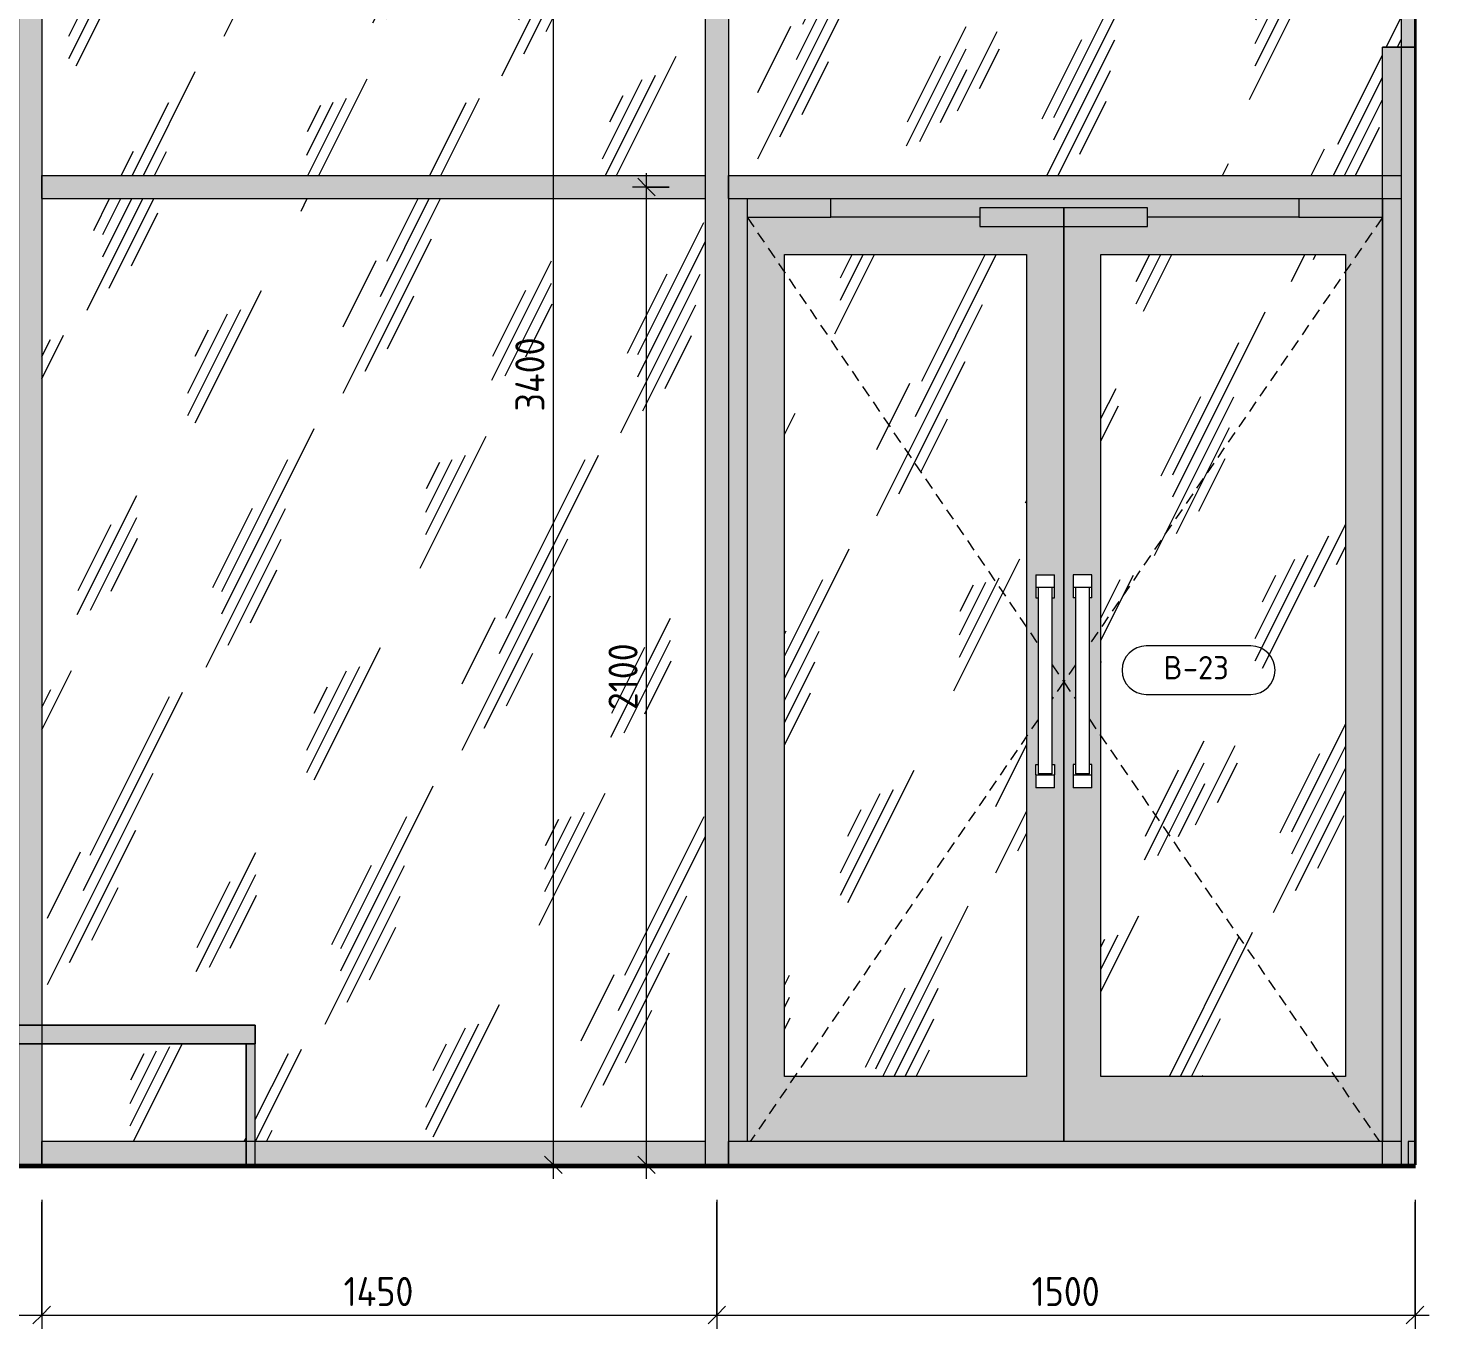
# Model space of a CAD drawing. Header units: millimetres. Extents: x 108302 to 166327, y -1987 to 21700.
# Drawn here: x 150184 to 153193, y 3848 to 6641 of the extents above; entities that cross this region are included whole.
import ezdxf

# ---------------------------------------------------------------- set-up
doc = ezdxf.new("R2010")
doc.units = ezdxf.units.MM
doc.linetypes.add('200_ШТРИХ_ш1п0_6_', pattern=[40, 25, -15])
for name, color, linetype, lineweight in [('A-ANNO-DIMS', 7, 'Continuous', 9), ('A-ANNO-DIMS-25', 7, 'Continuous', 9), ('A-DOOR', 7, 'Continuous', 9), ('A-DOOR-4', 7, '200_ШТРИХ_ш1п0_6_', 9), ('A-DOOR-IDEN', 7, 'Continuous', 9), ('A-GENM', 7, 'Continuous', 9), ('A-GLAZ-CURT', 7, 'Continuous', 9), ('A-GLAZ-CWMG', 7, 'Continuous', 9)]:
    doc.layers.add(name, color=color, linetype=linetype, lineweight=lineweight)
for name, color, linetype, lineweight, true_color in [('A-FLOR-1', 7, 'Continuous', 9, 0x787878), ('A-FLOR-FNSH-2', 7, 'Continuous', 30, 0x3c3c3c), ('A-WALL-FNSH-2', 251, 'Continuous', 30, 0x505050), ('A-WALL-FNSH-3', 7, 'Continuous', 30, 0x3c3c3c), ('I-FURN-13', 7, 'Continuous', 9, 0x9e9e9e), ('I-FURN-2', 7, 'Continuous', 9, 0xacacac), ('I-FURN-20', 7, 'Continuous', 9, 0x949494), ('I-FURN-4', 7, 'Continuous', 9, 0xc0c0c0)]:
    doc.layers.add(name, color=color, linetype=linetype, lineweight=lineweight, true_color=true_color)
doc.layers.add('I-FURN-3', color=7, linetype='Continuous', lineweight=9, true_color=0x7f7f7f, transparency=0.7)
doc.styles.add('GOST Common_2', font='GOST_Common.ttf', dxfattribs={"height": 50})
doc.styles.add('ISOCPEUR_1', font='isocpeur.ttf', dxfattribs={"width": 0.9, "height": 62.5})
doc.dimstyles.new('ISO-2_5_0_9К_БОЛЬШОЙ_1', dxfattribs={"dimscale": 304.8, "dimtxt": 62.248823, "dimasz": 0.123031, "dimexe": 0.098425, "dimexo": 0.246063, "dimgap": 0, "dimtad": 1, "dimdec": 0, "dimrnd": 10, "dimzin": 0, "dimdsep": 46, "dimtxsty": 'ISOCPEUR_1', "dimblk1": 'OBLIQUE', "dimblk2": 'OBLIQUE', "dimsah": 1, "dimcen": 0.09, "dimdle": 0.098425, "dimazin": 0, "dimtfac": 1, "dimtdec": 4, "dimtix": 1, "dimtmove": 0, "dimatfit": 3, "dimfxl": 1, "dimtvp": 1, "dimtolj": 1, "dimtzin": 0, "dimarcsym": 2})
pattern_1 = [(63.435, (63.5, 31.75), (-255.5833, 766.7475), [317.5, -190.5, 317.5, -190.5, -403.903]), (63.435, (63.5, 31.75), (-255.5833, 766.7475), [-1016, 127, -276.903]), (63.435, (47.6, 47.6), (-255.5833, 766.7475), [254, -317.5, 190.5, -190.5, -467.403]), (63.435, (47.6, 47.6), (-255.5833, 766.7475), [-952.5, 222.25, -245.153]), (63.435, (47.6, 95.25), (-255.5833, 766.7475), [190.5, -381, 127, -190.5, -530.903]), (63.435, (47.6, 95.25), (-255.5833, 766.7475), [-889, 285.75, -245.153]), (63.435, (95.25, 47.6), (-255.5833, 766.7475), [190.5, -381, 158.75, -6404.653]), (63.435, (142.9, 95.25), (-255.5833, 766.7475), [95.25, -476.25, 63.5, -6499.903]), (63.435, (63.5, 174.6), (-255.5833, 766.7475), [63.5, -476.25, 63.5, -254, -562.653]), (63.435, (63.5, 174.6), (-255.5833, 766.7475), [-857.25, 158.75, -403.903]), (63.435, (349.25, 127), (-255.5833, 766.7475), [317.5, -476.25, 381, -251.503]), (63.435, (349.25, 79.4), (-255.5833, 766.7475), [444.5, -317.5, 476.25, -188.003]), (63.435, (381, 95.25), (-255.5833, 766.7475), [508, -254, 381, -276.903]), (63.435, (428.6, 142.9), (-255.5833, 766.7475), [317.5, -444.5, 254, -403.903]), (63.435, (381, 238.1), (-255.5833, 766.7475), [158.75, -635, 190.5, -435.653]), (63.435, (476.25, 190.5), (-255.5833, 766.7475), [127, -635, 127, -530.903])]

# ---------------------------------------------------------------- blocks, each defined once
blk = doc.blocks.new('Стол базовый прямоугольный - 5_7-26328560-Развертка 2_47-3')
at = {"layer": 'I-FURN-3'}
h = blk.add_hatch(color=256, dxfattribs=at)
h.paths.add_polyline_path([(-115559.5, 4460), (-115549.5, 4460), (-115549.5, 4500), (-115561.8, 4500), (-115561.8, 4460)])
h.paths.add_polyline_path([(-114030.5, 4460), (-114020.5, 4460), (-114020.5, 4500), (-114070.5, 4500), (-114070.5, 4460), (-114060.5, 4460)])
h = blk.add_hatch(color=256, dxfattribs=at)
h.paths.add_polyline_path([(-115541.8, 4460), (-114070.5, 4460), (-114070.5, 4500), (-115549.5, 4500), (-115549.5, 4460)])
h.paths.add_polyline_path([(-113561.8, 4460), (-113561.8, 4500), (-114020.5, 4500), (-114020.5, 4460), (-113581.8, 4460)])
for points in [[(-115559.5, 4200), (-115541.8, 4200), (-115541.8, 4250), (-115549.5, 4250), (-115549.5, 4460), (-115561.8, 4460), (-115561.8, 4200)], [(-115549.5, 4250), (-115541.8, 4250), (-115541.8, 4460), (-115549.5, 4460)], [(-113561.8, 4250), (-113561.8, 4460), (-113581.8, 4460), (-113581.8, 4250)], [(-113581.8, 4200), (-113561.8, 4200), (-113561.8, 4250), (-113581.8, 4250), (-113581.8, 4240)]]:
    blk.add_hatch(color=256, dxfattribs=at).paths.add_polyline_path(points)
at = {"layer": 'I-FURN-13'}
for p, q in [((-115561.8, 4460), (-115541.8, 4460)), ((-115541.8, 4460), (-115561.8, 4460)), ((-115561.8, 4200), (-115561.8, 4460)), ((-115541.8, 4460), (-115541.8, 4200)), ((-113581.8, 4460), (-113561.8, 4460)), ((-113561.8, 4460), (-113581.8, 4460)), ((-113581.8, 4460), (-113581.8, 4200)), ((-113561.8, 4200), (-113561.8, 4460))]:
    blk.add_line(p, q, dxfattribs=at)
at = {"layer": 'I-FURN-2'}
for p, q in [((-113561.8, 4500), (-115561.8, 4500)), ((-115561.8, 4460), (-115561.8, 4500)), ((-113561.8, 4500), (-113561.8, 4460)), ((-115561.8, 4200), (-115561.8, 4460)), ((-115561.8, 4200), (-115561.8, 4460)), ((-115541.8, 4460), (-113581.8, 4460)), ((-115541.8, 4200), (-115541.8, 4460)), ((-115541.8, 4200), (-115541.8, 4460)), ((-113581.8, 4200), (-113581.8, 4460)), ((-113581.8, 4200), (-113581.8, 4460)), ((-113561.8, 4200), (-113561.8, 4460)), ((-113561.8, 4200), (-113561.8, 4460))]:
    blk.add_line(p, q, dxfattribs=at)
at = {"layer": 'I-FURN-20'}
for p, q in [((-115561.8, 4460), (-115541.8, 4460)), ((-115541.8, 4460), (-115561.8, 4460)), ((-113581.8, 4460), (-113561.8, 4460)), ((-113561.8, 4460), (-113581.8, 4460))]:
    blk.add_line(p, q, dxfattribs=at)
at = {"layer": 'I-FURN-4'}
for p, q in [((-115561.8, 4500), (-113561.8, 4500)), ((-115561.8, 4460), (-115561.8, 4500)), ((-113561.8, 4460), (-113561.8, 4500)), ((-113561.8, 4460), (-115561.8, 4460)), ((-115561.8, 4460), (-115541.8, 4460)), ((-115561.8, 4200), (-115561.8, 4460)), ((-115541.8, 4460), (-115541.8, 4200)), ((-113581.8, 4460), (-113561.8, 4460)), ((-113581.8, 4460), (-113581.8, 4200)), ((-113561.8, 4200), (-113561.8, 4460))]:
    blk.add_line(p, q, dxfattribs=at)
blk = doc.blocks.new('Плинтус - Плинтус темный _ст_школа_-32862305-Развертка 2_47-3')
at = {"layer": 'A-GENM'}
for p, q in [((-111071, 4250), (-111086, 4250)), ((-111086, 4250), (-111086, 4200)), ((-111071, 4200), (-111071, 4250)), ((-111086, 4200), (-111071, 4200))]:
    blk.add_line(p, q, dxfattribs=at)
blk = doc.blocks.new('Мат в спортивном зале - Т19-31180416-Развертка 2_47-3')
at = {"layer": 'I-FURN-3'}
for points in [[(-111141, 4200), (-111086, 4200), (-111086, 4250), (-111071, 4250), (-111071, 6600), (-111100.5, 6600), (-111100.5, 6325), (-111141, 6325), (-111141, 6275), (-111100.5, 6275), (-111100.5, 4250), (-111141, 4250), (-111141, 4240)], [(-111100.5, 4250), (-111100.5, 6275), (-111141, 6275), (-111141, 4250), (-111140.5, 4250)]]:
    blk.add_hatch(color=256, dxfattribs=at).paths.add_polyline_path(points)
h = blk.add_hatch(color=256, dxfattribs=at)
h.paths.add_polyline_path([(-111086, 4200), (-111071, 4200), (-111071, 4250), (-111086, 4250)])
h.paths.add_polyline_path([(-111141, 6325), (-111100.5, 6325), (-111100.5, 6600), (-111141, 6600)])
at = {"layer": 'I-FURN-13'}
for p, q in [((-111071, 4250), (-111071, 6600)), ((-111141, 4200), (-111086, 4200))]:
    blk.add_line(p, q, dxfattribs=at)
at = {"layer": 'I-FURN-2'}
for p in [(-111071, 6600), (-111141, 4200)]:
    blk.add_line(p, (-111141, 6600), dxfattribs=at)
at = {"layer": 'I-FURN-4'}
for p, q in [((-111141, 6600), (-111071, 6600)), ((-111141, 4200), (-111141, 6600)), ((-111071, 6600), (-111071, 4200)), ((-111071, 4200), (-111141, 4200))]:
    blk.add_line(p, q, dxfattribs=at)
blk = doc.blocks.new('Прямоугольный импост - Импост структурный с накладкой - 160мм Темный-32356295-Развертка 2_47-3')
at = {"layer": 'A-GLAZ-CWMG'}
for p in [(-111100.5, 6300), (-111086, 4200)]:
    blk.add_line(p, (-111100.5, 4200), dxfattribs=at)
blk = doc.blocks.new('Системная панель - Стекло - 40мм-32428865-Развертка 2_47-3')
at = {"layer": 'A-GLAZ-CURT'}
h = blk.add_hatch(dxfattribs=at)
h.set_pattern_fill('FP_14', color=256, style=0, pattern_type=2)
h.set_pattern_definition(pattern_1)
h.paths.add_polyline_path([(-111141, 6325), (-111141, 6600), (-111100.5, 6600), (-111100.5, 7600), (-112545.5, 7600), (-112545.5, 6325), (-112337.5, 6325)])
blk = doc.blocks.new('Прямоугольный импост - Импост структурный с накладкой - 160мм Темный-32428318-Развертка 2_47-3')
at = {"layer": 'A-GLAZ-CWMG'}
blk.add_hatch(color=256, dxfattribs=at).paths.add_polyline_path([(-111100.5, 6600), (-111071, 6600), (-111071, 7600), (-111100.5, 7600), (-111100.5, 7124.1)])
for p, q in [((-111100.5, 7600), (-111100.5, 6600)), ((-111100.5, 6600), (-111100.5, 6300))]:
    blk.add_line(p, q, dxfattribs=at)
blk = doc.blocks.new('Прямоугольный импост - Импост структурный с накладкой - 160мм Темный-32428733-Развертка 2_47-3')
at = {"layer": 'A-GLAZ-CWMG'}
blk.add_hatch(color=256, dxfattribs=at).paths.add_polyline_path([(-112545.5, 6275), (-111141, 6275), (-111141, 6325), (-112545.5, 6325), (-112545.5, 6285)])
for p, q in [((-112545.5, 6275), (-112545.5, 6325)), ((-112545.5, 6325), (-111141, 6325)), ((-111141, 6325), (-111100.5, 6325)), ((-111100.5, 6325), (-111100.5, 6275)), ((-112545.5, 6275), (-111141, 6275)), ((-111141, 6275), (-111100.5, 6275))]:
    blk.add_line(p, q, dxfattribs=at)
blk = doc.blocks.new('Дверь_Витражная_остекление_ - ВВ-23-32429828-Развертка 2_47-3')
at = {"layer": 'A-DOOR'}
h = blk.add_hatch(color=256, dxfattribs=at)
h.paths.add_polyline_path([(-112545.5, 4250), (-112505.5, 4250), (-112505.5, 6275), (-112545.5, 6275), (-112545.5, 4390)])
h.paths.add_polyline_path([(-111645.5, 6235), (-111320.5, 6235), (-111320.5, 6275), (-112325.5, 6275), (-112325.5, 6235), (-112005.5, 6235), (-112005.5, 6255), (-111645.5, 6255), (-111645.5, 6252.8)])
for points in [[(-112337.5, 6235), (-112325.5, 6235), (-112325.5, 6275), (-112505.5, 6275), (-112505.5, 6235), (-112425.5, 6235)], [(-111220.5, 6235), (-111141, 6235), (-111141, 6275), (-111320.5, 6275), (-111320.5, 6235)], [(-111905.5, 6215), (-111825.5, 6215), (-111825.5, 6255), (-112005.5, 6255), (-112005.5, 6215)], [(-111805.5, 6215), (-111645.5, 6215), (-111645.5, 6255), (-111825.5, 6255), (-111825.5, 6215), (-111824.6, 6215)]]:
    blk.add_hatch(color=256, dxfattribs=at).paths.add_polyline_path(points)
h = blk.add_hatch(color=256, dxfattribs=at)
h.paths.add_polyline_path([(-112465.5, 4250), (-111825.5, 4250), (-111825.5, 6215), (-112005.5, 6215), (-112005.5, 6235), (-112505.5, 6235), (-112505.5, 4250), (-112500.2, 4250)])
h.paths.add_polyline_path([(-112020.6, 4390), (-112425.5, 4390), (-112425.5, 6155), (-111905.5, 6155), (-111905.5, 4390)])
h.paths.add_polyline_path([(-111885.5, 5010), (-111885.5, 5060), (-111880.5, 5060), (-111880.5, 5417.5), (-111885.5, 5417.5), (-111885.5, 5467.5), (-111845.5, 5467.5), (-111845.5, 5417.5), (-111850.5, 5417.5), (-111850.5, 5060), (-111845.5, 5060), (-111845.5, 5010), (-111884.8, 5010)])
h = blk.add_hatch(color=256, dxfattribs=at)
h.paths.add_polyline_path([(-111820.2, 4250), (-111141, 4250), (-111141, 6235), (-111645.5, 6235), (-111645.5, 6215), (-111825.5, 6215), (-111825.5, 4250)])
h.paths.add_polyline_path([(-111745.5, 4390), (-111745.5, 6155), (-111220.5, 6155), (-111220.5, 4390), (-111703.7, 4390)])
h.paths.add_polyline_path([(-111790.7, 5010), (-111805.5, 5010), (-111805.5, 5060), (-111800.5, 5060), (-111800.5, 5417.5), (-111805.5, 5417.5), (-111805.5, 5467.5), (-111765.5, 5467.5), (-111765.5, 5417.5), (-111770.5, 5417.5), (-111770.5, 5060), (-111765.5, 5060), (-111765.5, 5010), (-111785.5, 5010)])
h = blk.add_hatch(dxfattribs=at)
h.set_pattern_fill('FP_14', color=256, style=0, pattern_type=2)
h.set_pattern_definition(pattern_1)
h.paths.add_polyline_path([(-112425.5, 4390), (-111905.5, 4390), (-111905.5, 6155), (-112425.5, 6155), (-112425.5, 5365)])
h = blk.add_hatch(dxfattribs=at)
h.set_pattern_fill('FP_14', color=256, style=0, pattern_type=2)
h.set_pattern_definition(pattern_1)
h.paths.add_polyline_path([(-111386.8, 4390), (-111220.5, 4390), (-111220.5, 6155), (-111745.5, 6155), (-111745.5, 4390), (-111703.7, 4390)])
for p, q in [((-112505.5, 6275), (-112505.5, 6235)), ((-112325.5, 6235), (-112325.5, 6275)), ((-111320.5, 6275), (-111320.5, 6235)), ((-111140.5, 6235), (-111140.5, 6275)), ((-112505.5, 6235), (-112505.5, 4250)), ((-112505.5, 6235), (-112325.5, 6235)), ((-112005.5, 6235), (-112325.5, 6235)), ((-111825.5, 6255), (-112005.5, 6255)), ((-112005.5, 6255), (-112005.5, 6215)), ((-111825.5, 6215), (-111825.5, 6255)), ((-111645.5, 6255), (-111825.5, 6255)), ((-111825.5, 6255), (-111825.5, 6215)), ((-111645.5, 6215), (-111645.5, 6255)), ((-111320.5, 6235), (-111645.5, 6235)), ((-111320.5, 6235), (-111141, 6235)), ((-111141, 6235), (-111140.5, 6235)), ((-111140.5, 4250), (-111140.5, 6235)), ((-112005.5, 6215), (-111825.5, 6215)), ((-111825.5, 4250), (-111825.5, 6215)), ((-111825.5, 6215), (-111825.5, 4250)), ((-111825.5, 6215), (-111645.5, 6215)), ((-112425.5, 4390), (-112425.5, 6155)), ((-112425.5, 6155), (-111905.5, 6155)), ((-111905.5, 6155), (-111905.5, 4390)), ((-111745.5, 4390), (-111745.5, 6155)), ((-111745.5, 6155), (-111220.5, 6155)), ((-111220.5, 6155), (-111220.5, 4390)), ((-111885.5, 5467.5), (-111885.5, 5440)), ((-111885.5, 5467.5), (-111845.5, 5467.5)), ((-111845.5, 5440), (-111845.5, 5467.5)), ((-111805.5, 5467.5), (-111805.5, 5440)), ((-111765.5, 5467.5), (-111805.5, 5467.5)), ((-111765.5, 5440), (-111765.5, 5467.5)), ((-111845.5, 5440), (-111885.5, 5440)), ((-111885.5, 5440), (-111885.5, 5417.5)), ((-111885.5, 5417.5), (-111880.5, 5417.5)), ((-111880.5, 5440), (-111880.5, 5040)), ((-111850.5, 5040), (-111850.5, 5440)), ((-111850.5, 5417.5), (-111845.5, 5417.5)), ((-111845.5, 5417.5), (-111845.5, 5440)), ((-111765.5, 5440), (-111805.5, 5440)), ((-111805.5, 5440), (-111805.5, 5417.5)), ((-111800.5, 5417.5), (-111805.5, 5417.5)), ((-111800.5, 5440), (-111800.5, 5040)), ((-111770.5, 5040), (-111770.5, 5440)), ((-111765.5, 5417.5), (-111770.5, 5417.5)), ((-111765.5, 5417.5), (-111765.5, 5440)), ((-111885.5, 5037.5), (-111885.5, 5060)), ((-111885.5, 5060), (-111880.5, 5060)), ((-111850.5, 5060), (-111845.5, 5060)), ((-111845.5, 5060), (-111845.5, 5037.5)), ((-111800.5, 5060), (-111805.5, 5060)), ((-111805.5, 5060), (-111805.5, 5037.5)), ((-111765.5, 5060), (-111770.5, 5060)), ((-111765.5, 5037.5), (-111765.5, 5060)), ((-111885.5, 5037.5), (-111885.5, 5010)), ((-111885.5, 5037.5), (-111845.5, 5037.5)), ((-111850.5, 5040), (-111880.5, 5040)), ((-111845.5, 5010), (-111845.5, 5037.5)), ((-111805.5, 5037.5), (-111805.5, 5010)), ((-111805.5, 5037.5), (-111765.5, 5037.5)), ((-111770.5, 5040), (-111800.5, 5040)), ((-111765.5, 5010), (-111765.5, 5037.5)), ((-111845.5, 5010), (-111885.5, 5010)), ((-111765.5, 5010), (-111805.5, 5010)), ((-111905.5, 4390), (-112425.5, 4390)), ((-111220.5, 4390), (-111745.5, 4390))]:
    blk.add_line(p, q, dxfattribs=at)
at = {"layer": 'A-DOOR-4'}
for p, q in [((-112505.5, 6235), (-111880.5, 5318.2)), ((-111141, 6234.3), (-111770.5, 5317.6)), ((-111140.5, 6235), (-111141, 6234.3)), ((-111850.5, 5274.2), (-111825.5, 5237.5)), ((-111800.5, 5273.9), (-111825.5, 5237.5)), ((-111825.5, 5237.5), (-111850.5, 5200.8)), ((-111825.5, 5237.5), (-111800.5, 5201.1)), ((-111880.5, 5156.8), (-112498.7, 4250)), ((-111770.5, 5157.4), (-111147.4, 4250))]:
    blk.add_line(p, q, dxfattribs=at)
blk = doc.blocks.new('Прямоугольный импост - Импост структурный с накладкой - 160мм Темный-32428730-Развертка 2_47-3')
at = {"layer": 'A-GLAZ-CWMG'}
blk.add_hatch(color=256, dxfattribs=at).paths.add_polyline_path([(-111846.8, 4200), (-111141, 4200), (-111141, 4250), (-112545.5, 4250), (-112545.5, 4200), (-111862.2, 4200)])
for p, q in [((-112545.5, 4200), (-112545.5, 4250)), ((-111141, 4250), (-112545.5, 4250)), ((-111100.5, 4250), (-111141, 4250)), ((-111100.5, 4250), (-111100.5, 4200)), ((-111141, 4200), (-111386.8, 4200)), ((-111100.5, 4200), (-111141, 4200))]:
    blk.add_line(p, q, dxfattribs=at)
blk = doc.blocks.new('Системная панель - Стекло - 40мм-32428872-Развертка 2_47-3')
at = {"layer": 'A-GLAZ-CURT'}
h = blk.add_hatch(dxfattribs=at)
h.set_pattern_fill('FP_14', color=256, style=0, pattern_type=2)
h.set_pattern_definition(pattern_1)
h.paths.add_polyline_path([(-114020.5, 4250), (-113581.8, 4250), (-113581.8, 4460), (-114020.5, 4460)])
h.paths.add_polyline_path([(-113561.8, 4250), (-112595.5, 4250), (-112595.5, 6275), (-114020.5, 6275), (-114020.5, 4500), (-113561.8, 4500), (-113561.8, 4460)])
blk = doc.blocks.new('Системная панель - Стекло - 40мм-32428866-Развертка 2_47-3')
at = {"layer": 'A-GLAZ-CURT'}
h = blk.add_hatch(dxfattribs=at)
h.set_pattern_fill('FP_14', color=256, style=0, pattern_type=2)
h.set_pattern_definition(pattern_1)
h.paths.add_polyline_path([(-112595.5, 6325), (-112595.5, 7600), (-114020.5, 7600), (-114020.5, 6325), (-113605.1, 6325)])
blk = doc.blocks.new('Прямоугольный импост - Импост структурный с накладкой - 160мм Темный-32428852-Развертка 2_47-3')
at = {"layer": 'A-GLAZ-CWMG'}
blk.add_hatch(color=256, dxfattribs=at).paths.add_polyline_path([(-114020.5, 6275), (-112595.5, 6275), (-112595.5, 6325), (-114020.5, 6325), (-114020.5, 6285)])
for p, q in [((-114020.5, 6275), (-114020.5, 6325)), ((-114020.5, 6325), (-112595.5, 6325)), ((-112595.5, 6325), (-112595.5, 6275)), ((-114020.5, 6275), (-112595.5, 6275))]:
    blk.add_line(p, q, dxfattribs=at)
blk = doc.blocks.new('Прямоугольный импост - Импост структурный с накладкой - 160мм Темный-32428869-Развертка 2_47-3')
at = {"layer": 'A-GLAZ-CWMG'}
h = blk.add_hatch(color=256, dxfattribs=at)
h.paths.add_polyline_path([(-113561.8, 4200), (-112595.5, 4200), (-112595.5, 4250), (-113561.8, 4250), (-113561.8, 4240)])
h.paths.add_polyline_path([(-113605.1, 4200), (-113581.8, 4200), (-113581.8, 4250), (-114020.5, 4250), (-114020.5, 4200)])
for p, q in [((-114020.5, 4200), (-114020.5, 4250)), ((-113581.8, 4250), (-114020.5, 4250)), ((-113561.8, 4250), (-113581.8, 4250)), ((-112595.5, 4250), (-113561.8, 4250)), ((-112595.5, 4250), (-112595.5, 4200))]:
    blk.add_line(p, q, dxfattribs=at)
blk = doc.blocks.new('Прямоугольный импост - Импост структурный с накладкой - 160мм Темный-32428870-Развертка 2_47-3')
at = {"layer": 'A-GLAZ-CWMG'}
blk.add_hatch(color=256, dxfattribs=at).paths.add_polyline_path([(-114030.5, 6300), (-114020.5, 6300), (-114020.5, 7600), (-114070.5, 7600), (-114070.5, 6300), (-114060.5, 6300)])
for p, q in [((-114070.5, 7600), (-114070.5, 6300)), ((-114020.5, 7600), (-114020.5, 6300))]:
    blk.add_line(p, q, dxfattribs=at)
blk = doc.blocks.new('Прямоугольный импост - Импост структурный с накладкой - 160мм Темный-32356291-Развертка 2_47-3')
at = {"layer": 'A-GLAZ-CWMG'}
blk.add_hatch(color=256, dxfattribs=at).paths.add_polyline_path([(-112585.5, 4200), (-112545.5, 4200), (-112545.5, 6300), (-112595.5, 6300), (-112595.5, 4200)])
for p, q in [((-112595.5, 6300), (-112595.5, 4200)), ((-112545.5, 6300), (-112545.5, 4200))]:
    blk.add_line(p, q, dxfattribs=at)
blk = doc.blocks.new('Прямоугольный импост - Импост структурный с накладкой - 160мм Темный-32428864-Развертка 2_47-3')
at = {"layer": 'A-GLAZ-CWMG'}
blk.add_hatch(color=256, dxfattribs=at).paths.add_polyline_path([(-112545.5, 6300), (-112545.5, 7600), (-112595.5, 7600), (-112595.5, 6300), (-112555.5, 6300)])
for p, q in [((-112595.5, 7600), (-112595.5, 6300)), ((-112545.5, 7600), (-112545.5, 6300))]:
    blk.add_line(p, q, dxfattribs=at)
blk = doc.blocks.new('Прямоугольный импост - Импост структурный с накладкой - 160мм Темный-30755836-Развертка 2_47-3')
at = {"layer": 'A-GLAZ-CWMG'}
h = blk.add_hatch(color=256, dxfattribs=at)
h.paths.add_polyline_path([(-114030.5, 4200), (-114020.5, 4200), (-114020.5, 4460), (-114070.5, 4460), (-114070.5, 4200), (-114060.5, 4200)])
h.paths.add_polyline_path([(-114060.5, 4500), (-114020.5, 4500), (-114020.5, 6300), (-114070.5, 6300), (-114070.5, 4500)])
for p, q in [((-114070.5, 6300), (-114070.5, 4500)), ((-114020.5, 6300), (-114020.5, 4500)), ((-114070.5, 4500), (-114070.5, 4460)), ((-114020.5, 4500), (-114020.5, 4460)), ((-114070.5, 4460), (-114070.5, 4200)), ((-114020.5, 4460), (-114020.5, 4200))]:
    blk.add_line(p, q, dxfattribs=at)
blk = doc.blocks.new('DIMBLOCK46-Развертка 2_47-3')
at = {"layer": 'A-ANNO-DIMS-25'}
for p, q in [((148655.4, 4125), (148655.4, 3847.6)), ((150213.9, 4125), (150213.9, 3847.6)), ((148655.4, 3877.6), (148655.4, 4120)), ((150213.9, 3877.6), (150213.9, 4120)), ((148655.4, 3877.6), (150213.9, 3877.6))]:
    blk.add_line(p, q, dxfattribs=at)
at = {"layer": 'A-ANNO-DIMS-25', "lineweight": 20}
for p, q in [((148655.4, 3877.6), (148674.1, 3896.4)), ((150213.9, 3877.6), (150232.6, 3896.4)), ((148655.4, 3877.6), (148636.6, 3858.9)), ((150213.9, 3877.6), (150195.1, 3858.9))]:
    blk.add_line(p, q, dxfattribs=at)
at = {"layer": 'A-ANNO-DIMS-25', "color": 0, "insert": (149361, 3959.3), "char_height": 62.5, "width": 176.691, "attachment_point": 1, "line_spacing_factor": 1.149209, "style": 'ISOCPEUR_1'}
blk.add_mtext('1560', dxfattribs=at)
blk = doc.blocks.new('_Oblique')
at = {"color": 0, "linetype": 'ByBlock', "lineweight": -2}
blk.add_line((-0.5, -0.5), (0.5, 0.5), dxfattribs=at)
blk = doc.blocks.new('DIMBLOCK47-Развертка 2_47-3')
at = {"layer": 'A-ANNO-DIMS-25'}
for p, q in [((150213.9, 4125), (150213.9, 3847.6)), ((151663.9, 4125), (151663.9, 3847.6)), ((150213.9, 3877.6), (150213.9, 4120)), ((151663.9, 3877.6), (151663.9, 4120)), ((150213.9, 3877.6), (151663.9, 3877.6))]:
    blk.add_line(p, q, dxfattribs=at)
at = {"layer": 'A-ANNO-DIMS-25', "lineweight": 20}
for p, q in [((150213.9, 3877.6), (150232.6, 3896.4)), ((151663.9, 3877.6), (151682.6, 3896.4)), ((150213.9, 3877.6), (150195.1, 3858.9)), ((151663.9, 3877.6), (151645.1, 3858.9))]:
    blk.add_line(p, q, dxfattribs=at)
at = {"layer": 'A-ANNO-DIMS-25', "color": 0, "insert": (150862.2, 3959.3), "char_height": 62.5, "width": 183.873, "attachment_point": 1, "line_spacing_factor": 1.149209, "style": 'ISOCPEUR_1'}
blk.add_mtext('1450', dxfattribs=at)
blk = doc.blocks.new('DIMBLOCK48-Развертка 2_47-3')
at = {"layer": 'A-ANNO-DIMS-25'}
for p, q in [((151663.9, 4125), (151663.9, 3847.6)), ((153163.4, 4125), (153163.4, 3847.6)), ((151663.9, 3877.6), (151663.9, 4120)), ((153163.4, 3877.6), (153163.4, 4120)), ((151663.9, 3877.6), (153193.4, 3877.6))]:
    blk.add_line(p, q, dxfattribs=at)
at = {"layer": 'A-ANNO-DIMS-25', "lineweight": 20}
for p, q in [((151663.9, 3877.6), (151682.6, 3896.4)), ((153163.4, 3877.6), (153182.1, 3896.4)), ((151663.9, 3877.6), (151645.1, 3858.9)), ((153163.4, 3877.6), (153144.6, 3858.9))]:
    blk.add_line(p, q, dxfattribs=at)
at = {"layer": 'A-ANNO-DIMS-25', "color": 0, "insert": (152340, 3959.3), "char_height": 62.5, "width": 176.691, "attachment_point": 1, "line_spacing_factor": 1.149209, "style": 'ISOCPEUR_1'}
blk.add_mtext('1500', dxfattribs=at)
blk = doc.blocks.new('DIMBLOCK49-Развертка 2_47-3')
at = {"layer": 'A-ANNO-DIMS-25', "lineweight": 20}
for p, q in [((151312.8, 7600), (151294, 7618.8)), ((151312.8, 7600), (151331.5, 7581.2)), ((151312.8, 4200), (151294, 4218.7)), ((151312.8, 4200), (151331.5, 4181.2))]:
    blk.add_line(p, q, dxfattribs=at)
at = {"layer": 'A-ANNO-DIMS-25'}
for p, q in [((151312.8, 4170), (151312.8, 7630)), ((151361.2, 7600), (151282.8, 7600)), ((151312.8, 7600), (151361.2, 7600)), ((151361.2, 4200), (151282.8, 4200)), ((151312.8, 4200), (151361.2, 4200))]:
    blk.add_line(p, q, dxfattribs=at)
at = {"layer": 'A-ANNO-DIMS-25', "color": 0, "insert": (151231.1, 5818), "char_height": 62.5, "width": 196.802, "attachment_point": 1, "rotation": 90, "line_spacing_factor": 1.149209, "style": 'ISOCPEUR_1'}
blk.add_mtext('3400', dxfattribs=at)
blk = doc.blocks.new('М_двери - Типоразмер_рамка-25223575-Развертка 2_47-3')
at = {"layer": 'A-DOOR-IDEN'}
for p, q in [((-119442.6, 5452), (-119667.4, 5452)), ((-119667.4, 5348), (-119442.6, 5348))]:
    blk.add_line(p, q, dxfattribs=at)
for centre, start, end in [((-119667.4, 5400), 90, 270), ((-119442.6, 5400), 270, 90)]:
    blk.add_arc(centre, 52, start, end, dxfattribs=at)
blk = doc.blocks.new('DIMBLOCK55-Развертка 2_47-3')
at = {"layer": 'A-ANNO-DIMS-25'}
for p, q in [((151512.8, 4170), (151512.8, 6330)), ((151561.2, 6300), (151482.8, 6300)), ((151512.8, 6300), (151561.2, 6300)), ((151561.2, 4200), (151482.8, 4200)), ((151512.8, 4200), (151561.2, 4200))]:
    blk.add_line(p, q, dxfattribs=at)
at = {"layer": 'A-ANNO-DIMS-25', "lineweight": 20}
for p, q in [((151512.8, 6300), (151494, 6318.7)), ((151512.8, 6300), (151531.5, 6281.2)), ((151512.8, 4200), (151494, 4218.7)), ((151512.8, 4200), (151531.5, 4181.2))]:
    blk.add_line(p, q, dxfattribs=at)
at = {"layer": 'A-ANNO-DIMS-25', "color": 0, "insert": (151431.1, 5176.4), "char_height": 62.5, "width": 176.691, "attachment_point": 1, "rotation": 90, "line_spacing_factor": 1.149209, "style": 'ISOCPEUR_1'}
blk.add_mtext('2100', dxfattribs=at)

msp = doc.modelspace()

# ---------------------------------------------------------------- hatches: boundary and pattern name
at = {"layer": 'A-FLOR-1'}
msp.add_hatch(color=256, dxfattribs=at).paths.add_polyline_path([(143324.4, 4195), (153164.4, 4195), (153164.4, 4200), (143024.4, 4200), (143024.4, 4195), (143322.9, 4195)])

# ---------------------------------------------------------------- linework, layer by layer
at = {"layer": 'A-FLOR-FNSH-2'}
for p, q in [((153164.4, 4200), (143024.4, 4200)), ((143024.4, 4195), (153164.4, 4195))]:
    msp.add_line(p, q, dxfattribs=at)
at = {"layer": 'A-WALL-FNSH-2'}
msp.add_line((153163.4, 7600), (153163.4, 4200), dxfattribs=at)
at = {"layer": 'A-WALL-FNSH-3'}
msp.add_line((153164.4, 4200), (153164.4, 7650), dxfattribs=at)

# ---------------------------------------------------------------- block references
at = {"layer": 'A-DOOR'}
msp.add_blockref('Дверь_Витражная_остекление_ - ВВ-23-32429828-Развертка 2_47-3', (264234.4, 0), dxfattribs=at)
at = {"layer": 'A-DOOR-IDEN'}
msp.add_blockref('М_двери - Типоразмер_рамка-25223575-Развертка 2_47-3', (272253.5, -137.5), dxfattribs=at)
at = {"layer": 'A-GENM'}
msp.add_blockref('Плинтус - Плинтус темный _ст_школа_-32862305-Развертка 2_47-3', (264234.4, 0), dxfattribs=at)
at = {"layer": 'A-GLAZ-CURT'}
for name in ['Системная панель - Стекло - 40мм-32428866-Развертка 2_47-3', 'Системная панель - Стекло - 40мм-32428865-Развертка 2_47-3', 'Системная панель - Стекло - 40мм-32428872-Развертка 2_47-3']:
    msp.add_blockref(name, (264234.4, 0), dxfattribs=at)
at = {"layer": 'A-GLAZ-CWMG'}
for name in ['Прямоугольный импост - Импост структурный с накладкой - 160мм Темный-32428870-Развертка 2_47-3', 'Прямоугольный импост - Импост структурный с накладкой - 160мм Темный-32428864-Развертка 2_47-3', 'Прямоугольный импост - Импост структурный с накладкой - 160мм Темный-32428318-Развертка 2_47-3', 'Прямоугольный импост - Импост структурный с накладкой - 160мм Темный-32428852-Развертка 2_47-3', 'Прямоугольный импост - Импост структурный с накладкой - 160мм Темный-32428733-Развертка 2_47-3', 'Прямоугольный импост - Импост структурный с накладкой - 160мм Темный-30755836-Развертка 2_47-3', 'Прямоугольный импост - Импост структурный с накладкой - 160мм Темный-32356291-Развертка 2_47-3', 'Прямоугольный импост - Импост структурный с накладкой - 160мм Темный-32356295-Развертка 2_47-3', 'Прямоугольный импост - Импост структурный с накладкой - 160мм Темный-32428869-Развертка 2_47-3', 'Прямоугольный импост - Импост структурный с накладкой - 160мм Темный-32428730-Развертка 2_47-3']:
    msp.add_blockref(name, (264234.4, 0), dxfattribs=at)
at = {"layer": 'I-FURN-2'}
msp.add_blockref('Стол базовый прямоугольный - 5_7-26328560-Развертка 2_47-3', (264234.4, 0), dxfattribs=at)
at = {"layer": 'I-FURN-4'}
msp.add_blockref('Мат в спортивном зале - Т19-31180416-Развертка 2_47-3', (264234.4, 0), dxfattribs=at)

# ---------------------------------------------------------------- texts
at = {"layer": 'A-DOOR-IDEN', "char_height": 50, "attachment_point": 1, "style": 'GOST Common_2'}
for s, insert, width in [('\\fGOST Common|b0|i0|c204|p34|;В', (152623.4, 5292.8), 50.105), ('-23', (152664.8, 5292.8), 130.274)]:
    msp.add_mtext(s, dxfattribs=dict(at, insert=insert, width=width))

# ---------------------------------------------------------------- dimensions: what is measured, and where the dimension line sits
at = {"layer": 'A-ANNO-DIMS'}
for base, p1, p2, override, picture, middle in [((151312.8, 7600), (151286.2, 4200), (151286.2, 7600), {"dimpost": '<>', "dimfxl": 3400}, 'DIMBLOCK49-Развертка 2_47-3', (151281.5, 5900)), ((151512.8, 6300), (151486.2, 4200), (151486.2, 6300), {"dimpost": '<>', "dimfxl": 2100}, 'DIMBLOCK55-Развертка 2_47-3', (151481.5, 5250))]:
    dim = msp.add_linear_dim(base=base, p1=p1, p2=p2, angle=90, dimstyle='ISO-2_5_0_9К_БОЛЬШОЙ_1', override=override, dxfattribs=at)
    dim.commit()
    dim.dimension.update_dxf_attribs({"geometry": picture, "text_midpoint": middle})
for base, p1, p2, override, picture, middle in [((150213.85188, 3877.60837), (148655.35192, 4200), (150213.85188, 4200), {"dimpost": '<>', "dimfxl": 1558.499966}, 'DIMBLOCK46-Развертка 2_47-3', (149434.6019, 3908.85837)), ((151663.9, 3877.6), (150213.9, 4200), (151663.9, 4200), {"dimpost": '<>', "dimfxl": 1450}, 'DIMBLOCK47-Развертка 2_47-3', (150938.9, 3908.9)), ((153163.351881, 3877.6083663), (151663.851881, 4200), (153163.351881, 4200), {"dimpost": '<>', "dimfxl": 1499.5}, 'DIMBLOCK48-Развертка 2_47-3', (152413.601881, 3908.8583663))]:
    dim = msp.add_linear_dim(base=base, p1=p1, p2=p2, dimstyle='ISO-2_5_0_9К_БОЛЬШОЙ_1', override=override, dxfattribs=at)
    dim.commit()
    dim.dimension.update_dxf_attribs({"geometry": picture, "text_midpoint": middle})

doc.saveas('drawing.dxf')
